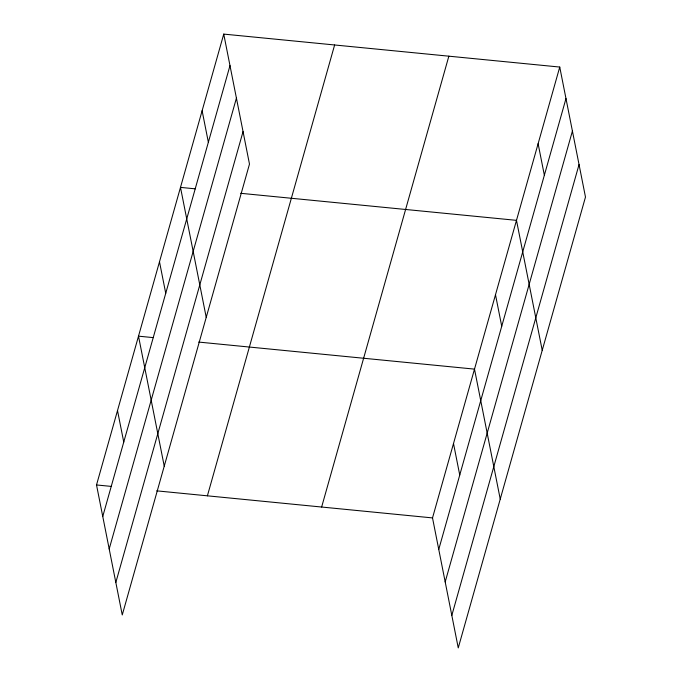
<?xml version="1.0" encoding="UTF-8"?>
<svg xmlns="http://www.w3.org/2000/svg" width="682" height="682" viewBox="0 0 682 682"><rect width="100%" height="100%" fill="white"/><g stroke="black" fill="none" stroke-linecap="round" stroke-linejoin="round"><path stroke-width="1.02" d="M223.747 34.1L249.484 164.089L122.257 614.942L96.52 484.953L223.747 34.1L559.743 67.058L585.48 197.047L458.253 647.9L432.516 517.911L559.743 67.058M102.76 516.462L229.987 65.617M109.197 548.959L236.424 98.114M115.829 582.445L243.048 131.592M207.396 495.823L334.623 44.978M321.64 507.033L448.858 56.18M438.756 549.419L565.983 98.575M445.193 581.917L572.411 131.072M451.816 615.403L579.044 164.55M195.274 188.837L180.491 187.388L206.228 317.377M240.678 193.296L516.487 220.346L542.224 350.335M153.288 337.616L138.506 336.166L164.243 466.164M198.692 342.074L474.502 369.124L500.238 499.122M96.52 484.953L111.302 486.402M156.715 490.852L432.516 517.911M538.115 143.706L544.355 175.214M495.49 294.735L501.73 326.252M453.504 443.522L459.745 475.03M202.119 110.748L208.36 142.257M159.494 261.777L165.735 293.294M117.509 410.564L123.749 442.072"/></g></svg>
